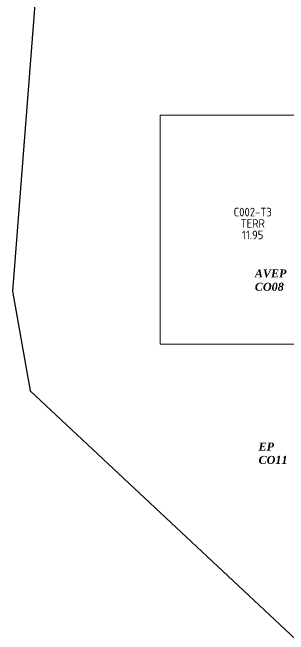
# Model space of a CAD drawing. Header units: millimetres. Extents: x 454430 to 532383, y -370512 to -310890.
# Drawn here: x 455041 to 459863, y -328806 to -317934 of the extents above; entities that cross this region are included whole.
import ezdxf

# ---------------------------------------------------------------- set-up
doc = ezdxf.new("R2010")
doc.units = ezdxf.units.MM
doc.layers.add('prlm-EAU-EPEXT', color=145, linetype='Continuous')
doc.layers.add('prlm-xpoly', color=7, linetype='Continuous', plot=False)
doc.layers.add('prlm-ZEROPLOT', color=254, linetype='Continuous', plot=False)
doc.styles.add('prlm-eau-ep', font='timesbi.ttf', dxfattribs={"height": 18})
doc.styles.add('prlm-xpoly', font='isocp.shx', dxfattribs={"height": 15})

msp = doc.modelspace()

# ---------------------------------------------------------------- linework, layer by layer
at = {"layer": 'prlm-xpoly', "lineweight": 0}
msp.add_lwpolyline([(457621.8, -323730.1), (460611.8, -323730.1), (460606.8, -319730.1), (457621.8, -319730.1)], close=True, dxfattribs=at)
at = {"layer": 'prlm-ZEROPLOT', "ltscale": 50}
msp.add_lwpolyline([(460621.8, -329483.9), (460621.8, -318773.9), (465897.5, -318773.8), (464495.9, -310889.9), (455849.5, -312401.6), (455041.1, -322804.6), (455351.6, -324545.2)], close=True, dxfattribs=at)

# ---------------------------------------------------------------- texts
at = {"layer": 'prlm-EAU-EPEXT', "char_height": 140, "attachment_point": 1, "style": 'prlm-eau-ep'}
for s, width, insert in [('AVEP CO08', 153.021, (459273.8, -322424.6)), ('EP CO11', 91.584, (459339.2, -325450.2))]:
    msp.add_mtext_dynamic_manual_height_columns(s, width=width, gutter_width=75, heights=[0], dxfattribs=dict(at, insert=insert))
at = {"layer": 'prlm-xpoly', "lineweight": 20, "insert": (459237, -321622.7), "char_height": 150, "attachment_point": 5, "line_spacing_factor": 0.8, "style": 'prlm-xpoly'}
msp.add_mtext('C002-T3\\PTERR\\P11.95', dxfattribs=at)

doc.saveas('drawing.dxf')
